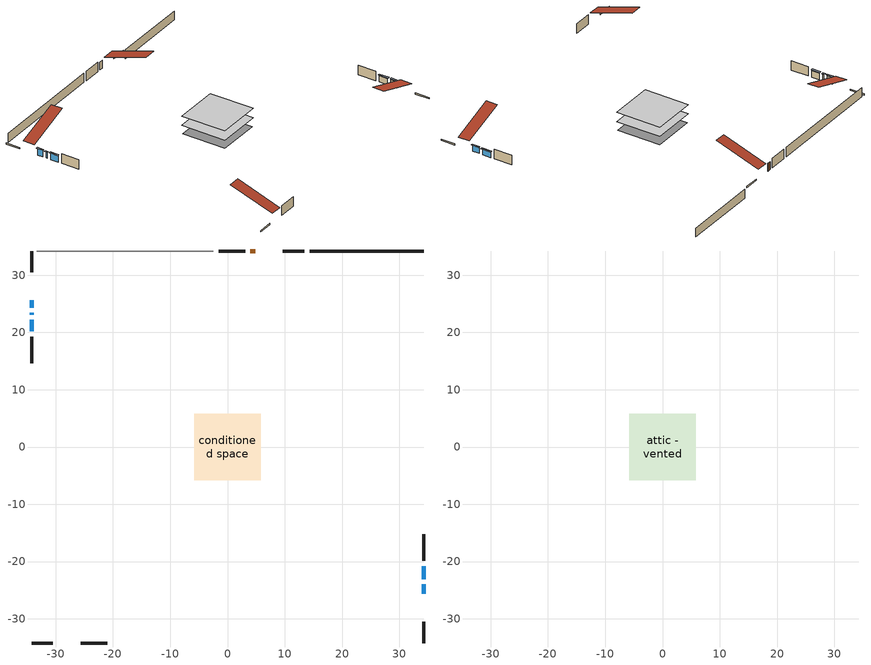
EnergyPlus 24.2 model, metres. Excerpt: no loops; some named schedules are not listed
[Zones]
conditioned space
 floor adiabatic (AdiabaticFloorConstruction): -5.8,-5.8 -5.8,5.8 5.8,5.8 5.8,-5.8 z0.31
 floor foundation (Slab1 construction): -5.62,-5.62 -5.62,5.62 5.62,5.62 5.62,-5.62 z-1.98
 wall outside (RimJoist1 construction): 13.41,34.22 9.69,34.22 / -34.22,-34.22 -30.49,-34.22 / -34.22,34.22 -34.22,30.49 / 34.22,-34.22 34.22,-30.49 z0.31:0.61
 wall outside (AdiabaticWallConstruction 1): 4.85,34.22 3.99,34.22 z0.31:2.34
 wall outside (AdiabaticWallConstruction): 34.22,-25.66 34.22,-23.98 z0.31:1.91; 34.22,-23.05 34.22,-20.81 z0.31:1.83; -34.22,25.66 -34.22,24.34 / -34.22,22.17 -34.22,20.19 z0.31:2.04; -34.22,23.41 -34.22,23.1 z0.31:1.96
 wall outside (Wall1 construction): 3.06,34.22 -1.56,34.22 / -25.66,-34.22 -21.03,-34.22 / -34.22,19.26 -34.22,14.64 / 34.22,-19.88 34.22,-15.26 z0.31:2.75
 wall foundation (FoundationWall1 construction): 34.22,34.22 14.34,34.22 z-1.98:0.31
 wall adiabatic (Wall2 construction): -2.49,34.22 -33.29,34.22 z0.31:2.75
 window (WindowConstruction): 34.22,-25.66 34.22,-23.98 z0.31:1.91
 window (WindowConstruction 1): 34.22,-23.05 34.22,-20.81 z0.31:1.83
 window (WindowConstruction 2): -34.22,25.66 -34.22,24.34 z0.31:2.04
 window (WindowConstruction 3): -34.22,23.41 -34.22,23.1 z0.31:1.96
 window (WindowConstruction 4): -34.22,22.17 -34.22,20.19 z0.31:2.04
 door (Door): 4.85,34.22 3.99,34.22 z0.31:2.34
 ceiling adiabatic (AdiabaticFloorConstruction): 5.8,-5.8 5.8,5.8 -5.8,5.8 -5.8,-5.8 z0.31
attic - vented
 floor to conditioned space (Floor1 construction Reversed): -5.8,-5.8 -5.8,5.8 5.8,5.8 5.8,-5.8 z2.75
 roof outside (Roof1 construction): 5.78,34.22,2.75 5.78,22.92,6.51 8.76,22.92,6.51 8.76,34.22,2.75; -26.58,-34.22,2.75 -26.58,-22.92,6.51 -29.56,-22.92,6.51 -29.56,-34.22,2.75; -34.22,26.58,2.75 -22.92,26.58,6.51 -22.92,29.56,6.51 -34.22,29.56,2.75; 34.22,-26.58,2.75 22.92,-26.58,6.51 22.92,-29.56,6.51 34.22,-29.56,2.75
shading: 34.22,-23.78 34.22,-25.86 34.63,-25.86 34.63,-23.78 z2.11; 34.22,-20.61 34.22,-23.25 34.63,-23.25 34.63,-20.61 z2.04; -34.22,24.13 -34.22,25.86 -34.63,25.86 -34.63,24.13 z2.24; -34.22,22.9 -34.22,23.61 -34.63,23.61 -34.63,22.9 z2.16; -34.22,19.99 -34.22,22.37 -34.63,22.37 -34.63,19.99 z2.24
[Building]
Building 1: Terrain=Suburbs
[Site:Location]
London AP_ON: Latitude {deg}=43.03; Longitude {deg}=-81.15; Time Zone {hr}=-5; Elevation {m}=278; Keep Site Location Information=Yes
[Site:GroundTemperature:Shallow]
3.98693, 1.93205, 1.76749, 2.74264, 6.6573, 10.5537, 13.9317, 16.0716, 16.2534, 14.513, 11.2211, 7.44421
[Site:WaterMainsTemperature]
Calculation Method=Schedule; Temperature Schedule=mains temperature schedule
[Material] Roughness=Rough; Thermal Absorptance=0.9
Name | Thickness {m} | Conductivity {W/m-K} | Density {kg/m3} | Specific Heat {J/kg-K} | Solar Absorptance | Visible Absorptance
asphalt or fiberglass shingles | 0.00635 | 0.162714 | 1121.4 | 1465.45 | 0.4 | 0.4
ceiling loosefill ins | 0.254 | 0.0480833 | 16.02 | 1046.75 | 0.7 | 0.7
ceiling stud and cavity | 0.1397 | 0.0766543 | 65.682 | 1177.47 | 0.7 | 0.7
concrete 4.0 in. | 0.1016 | 1.803125 | 2242.8 | 837.4 | 0.7 | 0.7
concrete 8.0 in. | 0.2032 | 1.803125 | 2242.8 | 837.4 | 0.7 | 0.7
door material | 0.04445 | 0.053851 | 512.64 | 1214.23 | 0.7 | 0.7
exterior vertical ins | 0.00964857 | 0.029427 | 32.04 | 1214.23 | 0.7 | 0.7
floor covering | 0.0127 | 0.0433444 | 54.468 | 1339.84 | 0.6 | 0.6
floor rigid ins; wall rigid ins | 0.512978 | 0.029427 | 32.04 | 1214.23 | 0.7 | 0.7
floor stud and cavity | 0.1397 | 1.75129 | 37.0049 | 1207.88 | 0.7 | 0.7
furniture material conditioned space 1 | 0.1524 | 0.115458 | 640.8 | 1214.23 | 0.6 | 0.6
gypsum board | 0.0127 | 0.160291 | 801 | 837.4 | 0.6 | 0.6
gypsum board 1 | 0.0127 | 0.160291 | 801 | 837.4 | 0.7 | 0.7
osb sheathing 0.5 in. | 0.0127 | 0.115458 | 512.64 | 1214.23 | 0.7 | 0.7
osb sheathing 0.5 in. 1 | 0.0127 | 0.115458 | 512.64 | 1214.23 | 0.4 | 0.4
osb sheathing 0.75 in. | 0.01905 | 0.115458 | 512.64 | 1214.23 | 0.7 | 0.7
rim joist stud and cavity | 0.0508 | 0.107068 | 50.32683 | 1063.81 | 0.6 | 0.6
slab rigid ins | 0.00025908 | 0.029427 | 32.04 | 1214.23 | 0.7 | 0.7
wall stud and cavity | 0.1397 | 0.0828166 | 139.0536 | 1170.24 | 0.7 | 0.7
wall stud and cavity 1 | 0.1397 | 0.0755211 | 139.0536 | 1170.24 | 0.7 | 0.7
wall stud and cavity 2 | 0.0889 | 0.380278 | 52.3479 | 1209.89 | 0.7 | 0.7
wall stud and cavity 3 | 0.0889 | 0.391764 | 83.0341 | 1211.67 | 0.7 | 0.7
wood siding | 0.0254 | 0.102417 | 544.68 | 1172.36 | 0.4 | 0.4
wood siding 1; wood siding 2; wood siding 3 | 0.0254 | 0.102417 | 544.68 | 1172.36 | 0.7 | 0.7
[WindowMaterial:SimpleGlazingSystem]
Name | U-Factor {W/m2-K} | Solar Heat Gain Coefficient
WindowMaterial | 2.89521 | 0.69
WindowMaterial 1 | 2.915653 | 0.67
WindowMaterial 2 | 2.90259 | 0.68
WindowMaterial 3 | 3.06271 | 0.54
WindowMaterial 4 | 2.88613 | 0.7
[Construction]
AdiabaticFloorConstruction: floor stud and cavity, floor rigid ins, osb sheathing 0.75 in., floor covering
AdiabaticWallConstruction: wood siding 2, wall rigid ins, wall stud and cavity 2, gypsum board
AdiabaticWallConstruction 1: wood siding 3, wall rigid ins, wall stud and cavity 2, gypsum board
Door: door material
Floor1 construction Reversed: gypsum board, ceiling stud and cavity, ceiling loosefill ins
FoundationWall1 construction: concrete 8.0 in., gypsum board 1
furniture construction conditioned space 1: furniture material conditioned space 1
PartitionWallConstruction: gypsum board, wall stud and cavity 3, gypsum board
RimJoist1 construction: wood siding 1, rim joist stud and cavity
Roof1 construction: asphalt or fiberglass shingles
Slab1 construction: slab rigid ins, concrete 4.0 in.
Wall1 construction: wood siding, osb sheathing 0.5 in., wall stud and cavity, gypsum board
Wall2 construction: osb sheathing 0.5 in. 1, wall stud and cavity 1, gypsum board
WindowConstruction: WindowMaterial
WindowConstruction 1: WindowMaterial 1
WindowConstruction 2: WindowMaterial 2
WindowConstruction 3: WindowMaterial 3
WindowConstruction 4: WindowMaterial 4
[Zone] Multiplier=1; Part of Total Floor Area=Yes
Name | Volume {m3}
attic - vented | 82.2023
conditioned space | 645.8
[Space]
Name | Zone | Volume {m3}
attic - vented 1 | attic - vented | 82.2023
conditioned space 1 | conditioned space | 645.8
[ZoneInfiltration:EffectiveLeakageArea]
infil attic - vented 1: Zone or Space=attic - vented 1; Schedule=Always On Discrete; Effective Air Leakage Area {cm2}=5868.65; Stack Coefficient=0.000261823; Wind Coefficient=1.09326e-05
[ZoneMixing]
whole house fan mix: Zone or Space=attic - vented; Schedule=Always On Continuous; Design Flow Rate Calculation Method=Flow/Zone; Design Flow Rate {m3/s}=0; Source Zone or Space=conditioned space
[SurfaceProperty:ExposedFoundationPerimeter]
Slab1: Exposed Perimeter Calculation Method=TotalExposedPerimeter; Total Exposed Perimeter {m}=19.876
[InternalMass] Zone or ZoneList=conditioned space; Space or SpaceList=conditioned space 1
Name | Construction | Surface Area {m2}
furniture mass conditioned space 1 | furniture construction conditioned space 1 | 104.336
partition wall mass | PartitionWallConstruction | 260.84
[Lights]
interior lighting: Zone or ZoneList or Space or SpaceList=conditioned space 1; Schedule=interior lighting schedule; Design Level Calculation Method=LightingLevel; Lighting Level {W}=343.2; Return Air Fraction=0; Fraction Radiant=0.6; Fraction Visible=0.2; Fraction Replaceable=1
[People]
occupants: Zone or ZoneList or Space or SpaceList=conditioned space 1; Number of People Schedule=occupants schedule; Number of People Calculation Method=People; Number of People=3; Fraction Radiant=0.314171; Sensible Heat Fraction=0.56303; Activity Level Schedule=occupants activity schedule; Carbon Dioxide Generation Rate {m3/s-W}=0; Enable ASHRAE 55 Comfort Warnings=No; Mean Radiant Temperature Calculation Type=EnclosureAveraged
[ElectricEquipment] Zone or ZoneList or Space or SpaceList=conditioned space 1; Design Level Calculation Method=EquipmentLevel
Name | Schedule | Design Level {W} | Fraction Latent | Fraction Radiant | Fraction Lost
clothes dryer | clothes dryer schedule | 140.772 | 0.015 | 0.081 | 0.85
clothes washer | clothes washer schedule | 32.1985 | 0.03 | 0.162 | 0.7
cooking range | cooking range schedule | 208.969 | 0.08 | 0.432 | 0.2
dishwasher | dishwasher schedule | 66.8632 | 0.3 | 0.18 | 0.4
fridge | fridge schedule | 72.9452 | 0 | 0.6 | 0
mech vent bath fan 0 | mech vent bath fan 0 schedule | 50.2 | 0 | 0 | 1
mech vent bath fan 1 | mech vent bath fan 1 schedule | 50.2 | 0 | 0 | 1
mech vent house fan | mech vent house fan schedule | 0 | 0 | 0 | 1
mech vent house fan cfis | mech vent house fan cfis schedule | 0 | 0 | 0 | 0
mech vent range fan 0 | mech vent range fan 0 schedule | 57 | 0 | 0 | 1
misc plug loads | misc plug loads schedule | 494.7 | 0.045 | 0.513 | 0.1
whole house fan | Always On Discrete | 0 | 0 | 0 | 1
[OtherEquipment] Zone or ZoneList or Space or SpaceList=conditioned space 1; Design Level Calculation Method=EquipmentLevel
Name | Fuel Type | Schedule | Design Level {W} | Fraction Latent | Fraction Radiant | Fraction Lost
clothes dryer 1 | Electricity | clothes dryer schedule | 0 | 0.015 | 0.081 | 0.85
cooking range 1 | Electricity | cooking range schedule | 0 | 0.08 | 0.432 | 0.2
general water use latent | None | general water use schedule | 59.3978 | 1 | 0 | 0
general water use sensible | None | general water use schedule | -58.539 | 0 | 0.6 | 0
mech vent house fan latent load | None | Always On Discrete | 0 | 1 | 0 | 0
mech vent house fan sensible load | None | Always On Discrete | 0 | 0 | 0 | 0
water heater energy adjustment1 | NaturalGas | Always On Discrete | 0.01 | 0 | 0 | 1
[ZoneInfiltration:DesignFlowRate] Zone or ZoneList or Space or SpaceList=conditioned space 1; Schedule=Always On Discrete; Design Flow Rate Calculation Method=Flow/Zone; Design Flow Rate {m3/s}=0
infil flow; natural vent flow; whole house fan flow
[AvailabilityManager:Scheduled]
central ac and furnace airloop Availability Manager: Schedule=Always On Discrete
[Foundation:Kiva]
Foundation Kiva 1: Initial Indoor Air Temperature {C}=18; Wall Height Above Grade {m}=0.309982; Wall Depth Below Slab {m}=0.2032; Custom Block Material Name 1=exterior vertical ins; Custom Block Depth 1 {m}=2.28999; Custom Block X Position 1 {m}=0.2159; Custom Block Z Position 1 {m}=0
[Foundation:Kiva:Settings]
Soil Conductivity {W/m-K}=0.849921; Soil Density {kg/m3}=1842.3; Soil Specific Heat {J/kg-K}=418.7; Ground Solar Absorptivity=0.9; Ground Thermal Absorptivity=0.9; Ground Surface Roughness {m}=0.03; Far-Field Width {m}=40; Deep-Ground Boundary Condition=ZeroFlux; Deep-Ground Depth {m}=40; Minimum Cell Dimension {m}=0.2; Maximum Cell Growth Coefficient=3; Simulation Timestep=Timestep
[Exterior:Lights]
exterior lighting: Schedule=exterior lighting schedule; Design Level {W}=75.6
[EnergyManagementSystem:GlobalVariable]
central_ac_and_furnace_airloop_Fan_RTF
infil_program_Qfan
infil_program_Qinf
natural_vent_program_Qnv
natural_vent_program_Qwhf
[EnergyManagementSystem:Sensor]
Name | Output:Variable or Output:Meter Index Key | Output:Variable or Output:Meter
airflow_gain | infil flow | Infiltration Sensible Heat Gain Energy
airflow_gain_1 | natural vent flow | Infiltration Sensible Heat Gain Energy
airflow_gain_2 | whole house fan flow | Infiltration Sensible Heat Gain Energy
airflow_loss | infil flow | Infiltration Sensible Heat Loss Energy
airflow_loss_1 | natural vent flow | Infiltration Sensible Heat Loss Energy
airflow_loss_2 | whole house fan flow | Infiltration Sensible Heat Loss Energy
clg_load_cond |  | Cooling:EnergyTransfer:Zone:CONDITIONED SPACE
clg_sp_s; clg_sp_s_1 | cooling setpoint | Schedule Value
clothes_dryer_exhaust_0_sch_s | clothes dryer exhaust 0 schedule | Schedule Value
cool_season | cooling season schedule | Schedule Value
htg_load_cond |  | Heating:EnergyTransfer:Zone:CONDITIONED SPACE
htg_sp_s; htg_sp_s_1 | heating setpoint | Schedule Value
ig_ee_conv | clothes dryer | Electric Equipment Convective Heating Energy
ig_ee_conv_2 | cooking range | Electric Equipment Convective Heating Energy
ig_ee_conv_4 | fridge | Electric Equipment Convective Heating Energy
ig_ee_conv_5 | misc plug loads | Electric Equipment Convective Heating Energy
ig_ee_conv_6 | whole house fan | Electric Equipment Convective Heating Energy
ig_ee_rad | clothes dryer | Electric Equipment Radiant Heating Energy
ig_ee_rad_2 | cooking range | Electric Equipment Radiant Heating Energy
ig_ee_rad_4 | fridge | Electric Equipment Radiant Heating Energy
ig_ee_rad_5 | misc plug loads | Electric Equipment Radiant Heating Energy
ig_ee_rad_6 | whole house fan | Electric Equipment Radiant Heating Energy
ig_lgt_conv | interior lighting | Lights Convective Heating Energy
ig_lgt_rad | interior lighting | Lights Radiant Heating Energy
ig_lgt_vis | interior lighting | Lights Visible Radiation Heating Energy
ig_oe_conv | clothes dryer 1 | Other Equipment Convective Heating Energy
ig_oe_conv_1 | cooking range 1 | Other Equipment Convective Heating Energy
ig_oe_conv_2 | general water use latent | Other Equipment Convective Heating Energy
ig_oe_conv_3 | general water use sensible | Other Equipment Convective Heating Energy
ig_oe_conv_4 | water heater energy adjustment1 | Other Equipment Convective Heating Energy
ig_oe_rad | clothes dryer 1 | Other Equipment Radiant Heating Energy
ig_oe_rad_1 | cooking range 1 | Other Equipment Radiant Heating Energy
ig_oe_rad_2 | general water use latent | Other Equipment Radiant Heating Energy
ig_oe_rad_3 | general water use sensible | Other Equipment Radiant Heating Energy
ig_oe_rad_4 | water heater energy adjustment1 | Other Equipment Radiant Heating Energy
ig_ppl_conv | occupants | People Convective Heating Energy
ig_ppl_rad | occupants | People Radiant Heating Energy
im_conv | furniture mass conditioned space 1 | Surface Inside Face Convection Heat Gain Energy
im_conv_1 | partition wall mass | Surface Inside Face Convection Heat Gain Energy
im_ig | furniture mass conditioned space 1 | Surface Inside Face Internal Gains Radiation Heat Gain Energy
im_ig_1 | partition wall mass | Surface Inside Face Internal Gains Radiation Heat Gain Energy
im_lgt | furniture mass conditioned space 1 | Surface Inside Face Lights Radiation Heat Gain Energy
im_lgt_1 | partition wall mass | Surface Inside Face Lights Radiation Heat Gain Energy
im_sol | furniture mass conditioned space 1 | Surface Inside Face Solar Radiation Heat Gain Energy
im_sol_1 | partition wall mass | Surface Inside Face Solar Radiation Heat Gain Energy
im_surf | furniture mass conditioned space 1 | Surface Inside Face Net Surface Thermal Radiation Heat Gain Energy
im_surf_1 | partition wall mass | Surface Inside Face Net Surface Thermal Radiation Heat Gain Energy
mech_vent_bath_fan_0_sch_s | mech vent bath fan 0 schedule | Schedule Value
mech_vent_bath_fan_1_sch_s | mech vent bath fan 1 schedule | Schedule Value
mech_vent_range_fan_0_sch_s | mech vent range fan 0 schedule | Schedule Value
mv_conv | mech vent bath fan 0 | Electric Equipment Convective Heating Energy
mv_conv_1 | mech vent bath fan 1 | Electric Equipment Convective Heating Energy
mv_conv_2 | mech vent house fan | Electric Equipment Convective Heating Energy
mv_conv_3 | mech vent house fan cfis | Electric Equipment Convective Heating Energy
mv_conv_4 | mech vent range fan 0 | Electric Equipment Convective Heating Energy
mv_conv_5 | mech vent house fan latent load | Other Equipment Convective Heating Energy
mv_conv_6 | mech vent house fan sensible load | Other Equipment Convective Heating Energy
mv_rad | mech vent bath fan 0 | Electric Equipment Radiant Heating Energy
mv_rad_1 | mech vent bath fan 1 | Electric Equipment Radiant Heating Energy
mv_rad_2 | mech vent house fan | Electric Equipment Radiant Heating Energy
mv_rad_3 | mech vent house fan cfis | Electric Equipment Radiant Heating Energy
mv_rad_4 | mech vent range fan 0 | Electric Equipment Radiant Heating Energy
mv_rad_5 | mech vent house fan latent load | Other Equipment Radiant Heating Energy
mv_rad_6 | mech vent house fan sensible load | Other Equipment Radiant Heating Energy
natural_vent_s | natural vent schedule | Schedule Value
out_pb_s |  | Site Outdoor Air Barometric Pressure
out_wt_s |  | Site Outdoor Air Humidity Ratio
site_vw_s |  | Site Wind Speed
ss_back_out | Window1 | Surface Window Shortwave from Zone Back Out Window Heat Transfer Rate
ss_back_out_1 | Window2 | Surface Window Shortwave from Zone Back Out Window Heat Transfer Rate
ss_back_out_2 | Window4 | Surface Window Shortwave from Zone Back Out Window Heat Transfer Rate
ss_back_out_3 | Window5 | Surface Window Shortwave from Zone Back Out Window Heat Transfer Rate
ss_back_out_4 | Window6 | Surface Window Shortwave from Zone Back Out Window Heat Transfer Rate
ss_conv | Door1 | Surface Inside Face Convection Heat Gain Energy
ss_conv_1 | Window1 | Surface Inside Face Convection Heat Gain Energy
ss_conv_2 | Window2 | Surface Inside Face Convection Heat Gain Energy
ss_conv_3 | Window4 | Surface Inside Face Convection Heat Gain Energy
ss_conv_4 | Window5 | Surface Inside Face Convection Heat Gain Energy
ss_conv_5 | Window6 | Surface Inside Face Convection Heat Gain Energy
ss_ig | Door1 | Surface Inside Face Internal Gains Radiation Heat Gain Energy
ss_ig_1 | Window1 | Surface Inside Face Internal Gains Radiation Heat Gain Energy
ss_ig_2 | Window2 | Surface Inside Face Internal Gains Radiation Heat Gain Energy
ss_ig_3 | Window4 | Surface Inside Face Internal Gains Radiation Heat Gain Energy
ss_ig_4 | Window5 | Surface Inside Face Internal Gains Radiation Heat Gain Energy
ss_ig_5 | Window6 | Surface Inside Face Internal Gains Radiation Heat Gain Energy
ss_lgt | Door1 | Surface Inside Face Lights Radiation Heat Gain Energy
ss_sol | Door1 | Surface Inside Face Solar Radiation Heat Gain Energy
ss_surf | Door1 | Surface Inside Face Net Surface Thermal Radiation Heat Gain Energy
ss_surf_1 | Window1 | Surface Inside Face Net Surface Thermal Radiation Heat Gain Energy
ss_surf_2 | Window2 | Surface Inside Face Net Surface Thermal Radiation Heat Gain Energy
ss_surf_3 | Window4 | Surface Inside Face Net Surface Thermal Radiation Heat Gain Energy
ss_surf_4 | Window5 | Surface Inside Face Net Surface Thermal Radiation Heat Gain Energy
ss_surf_5 | Window6 | Surface Inside Face Net Surface Thermal Radiation Heat Gain Energy
ss_trans_in | Window1 | Surface Window Transmitted Solar Radiation Rate
ss_trans_in_1 | Window2 | Surface Window Transmitted Solar Radiation Rate
ss_trans_in_2 | Window4 | Surface Window Transmitted Solar Radiation Rate
ss_trans_in_3 | Window5 | Surface Window Transmitted Solar Radiation Rate
ss_trans_in_4 | Window6 | Surface Window Transmitted Solar Radiation Rate
ss_trans_out | Window1 | Surface Inside Face Initial Transmitted Diffuse Transmitted Out Window Solar Radiation Rate
ss_trans_out_1 | Window2 | Surface Inside Face Initial Transmitted Diffuse Transmitted Out Window Solar Radiation Rate
ss_trans_out_2 | Window4 | Surface Inside Face Initial Transmitted Diffuse Transmitted Out Window Solar Radiation Rate
ss_trans_out_3 | Window5 | Surface Inside Face Initial Transmitted Diffuse Transmitted Out Window Solar Radiation Rate
ss_trans_out_4 | Window6 | Surface Inside Face Initial Transmitted Diffuse Transmitted Out Window Solar Radiation Rate
s_conv | Floor1 | Surface Inside Face Convection Heat Gain Energy
s_conv_1 | FoundationWall1 | Surface Inside Face Convection Heat Gain Energy
s_conv_10 | Wall1:180 | Surface Inside Face Convection Heat Gain Energy
s_conv_11 | Wall1:270 | Surface Inside Face Convection Heat Gain Energy
s_conv_12 | Wall1:90 | Surface Inside Face Convection Heat Gain Energy
s_conv_13 | Wall2 | Surface Inside Face Convection Heat Gain Energy
s_conv_2 | inferred conditioned ceiling | Surface Inside Face Convection Heat Gain Energy
s_conv_3 | inferred conditioned floor | Surface Inside Face Convection Heat Gain Energy
s_conv_4 | RimJoist1:0 | Surface Inside Face Convection Heat Gain Energy
s_conv_5 | RimJoist1:180 | Surface Inside Face Convection Heat Gain Energy
s_conv_6 | RimJoist1:270 | Surface Inside Face Convection Heat Gain Energy
s_conv_7 | RimJoist1:90 | Surface Inside Face Convection Heat Gain Energy
s_conv_8 | Slab1 | Surface Inside Face Convection Heat Gain Energy
s_conv_9 | Wall1:0 | Surface Inside Face Convection Heat Gain Energy
s_ig | Floor1 | Surface Inside Face Internal Gains Radiation Heat Gain Energy
s_ig_1 | FoundationWall1 | Surface Inside Face Internal Gains Radiation Heat Gain Energy
s_ig_10 | Wall1:180 | Surface Inside Face Internal Gains Radiation Heat Gain Energy
s_ig_11 | Wall1:270 | Surface Inside Face Internal Gains Radiation Heat Gain Energy
s_ig_12 | Wall1:90 | Surface Inside Face Internal Gains Radiation Heat Gain Energy
s_ig_13 | Wall2 | Surface Inside Face Internal Gains Radiation Heat Gain Energy
s_ig_2 | inferred conditioned ceiling | Surface Inside Face Internal Gains Radiation Heat Gain Energy
s_ig_3 | inferred conditioned floor | Surface Inside Face Internal Gains Radiation Heat Gain Energy
s_ig_4 | RimJoist1:0 | Surface Inside Face Internal Gains Radiation Heat Gain Energy
s_ig_5 | RimJoist1:180 | Surface Inside Face Internal Gains Radiation Heat Gain Energy
s_ig_6 | RimJoist1:270 | Surface Inside Face Internal Gains Radiation Heat Gain Energy
s_ig_7 | RimJoist1:90 | Surface Inside Face Internal Gains Radiation Heat Gain Energy
s_ig_8 | Slab1 | Surface Inside Face Internal Gains Radiation Heat Gain Energy
s_ig_9 | Wall1:0 | Surface Inside Face Internal Gains Radiation Heat Gain Energy
s_lgt | Floor1 | Surface Inside Face Lights Radiation Heat Gain Energy
s_lgt_1 | FoundationWall1 | Surface Inside Face Lights Radiation Heat Gain Energy
s_lgt_10 | Wall1:180 | Surface Inside Face Lights Radiation Heat Gain Energy
s_lgt_11 | Wall1:270 | Surface Inside Face Lights Radiation Heat Gain Energy
s_lgt_12 | Wall1:90 | Surface Inside Face Lights Radiation Heat Gain Energy
s_lgt_13 | Wall2 | Surface Inside Face Lights Radiation Heat Gain Energy
s_lgt_2 | inferred conditioned ceiling | Surface Inside Face Lights Radiation Heat Gain Energy
s_lgt_3 | inferred conditioned floor | Surface Inside Face Lights Radiation Heat Gain Energy
s_lgt_4 | RimJoist1:0 | Surface Inside Face Lights Radiation Heat Gain Energy
s_lgt_5 | RimJoist1:180 | Surface Inside Face Lights Radiation Heat Gain Energy
s_lgt_6 | RimJoist1:270 | Surface Inside Face Lights Radiation Heat Gain Energy
s_lgt_7 | RimJoist1:90 | Surface Inside Face Lights Radiation Heat Gain Energy
s_lgt_8 | Slab1 | Surface Inside Face Lights Radiation Heat Gain Energy
s_lgt_9 | Wall1:0 | Surface Inside Face Lights Radiation Heat Gain Energy
s_sol | Floor1 | Surface Inside Face Solar Radiation Heat Gain Energy
s_sol_1 | FoundationWall1 | Surface Inside Face Solar Radiation Heat Gain Energy
s_sol_10 | Wall1:180 | Surface Inside Face Solar Radiation Heat Gain Energy
s_sol_11 | Wall1:270 | Surface Inside Face Solar Radiation Heat Gain Energy
s_sol_12 | Wall1:90 | Surface Inside Face Solar Radiation Heat Gain Energy
s_sol_13 | Wall2 | Surface Inside Face Solar Radiation Heat Gain Energy
s_sol_2 | inferred conditioned ceiling | Surface Inside Face Solar Radiation Heat Gain Energy
s_sol_3 | inferred conditioned floor | Surface Inside Face Solar Radiation Heat Gain Energy
s_sol_4 | RimJoist1:0 | Surface Inside Face Solar Radiation Heat Gain Energy
s_sol_5 | RimJoist1:180 | Surface Inside Face Solar Radiation Heat Gain Energy
s_sol_6 | RimJoist1:270 | Surface Inside Face Solar Radiation Heat Gain Energy
s_sol_7 | RimJoist1:90 | Surface Inside Face Solar Radiation Heat Gain Energy
s_sol_8 | Slab1 | Surface Inside Face Solar Radiation Heat Gain Energy
s_sol_9 | Wall1:0 | Surface Inside Face Solar Radiation Heat Gain Energy
s_surf | Floor1 | Surface Inside Face Net Surface Thermal Radiation Heat Gain Energy
s_surf_1 | FoundationWall1 | Surface Inside Face Net Surface Thermal Radiation Heat Gain Energy
s_surf_10 | Wall1:180 | Surface Inside Face Net Surface Thermal Radiation Heat Gain Energy
s_surf_11 | Wall1:270 | Surface Inside Face Net Surface Thermal Radiation Heat Gain Energy
s_surf_12 | Wall1:90 | Surface Inside Face Net Surface Thermal Radiation Heat Gain Energy
s_surf_13 | Wall2 | Surface Inside Face Net Surface Thermal Radiation Heat Gain Energy
s_surf_2 | inferred conditioned ceiling | Surface Inside Face Net Surface Thermal Radiation Heat Gain Energy
s_surf_3 | inferred conditioned floor | Surface Inside Face Net Surface Thermal Radiation Heat Gain Energy
s_surf_4 | RimJoist1:0 | Surface Inside Face Net Surface Thermal Radiation Heat Gain Energy
s_surf_5 | RimJoist1:180 | Surface Inside Face Net Surface Thermal Radiation Heat Gain Energy
s_surf_6 | RimJoist1:270 | Surface Inside Face Net Surface Thermal Radiation Heat Gain Energy
s_surf_7 | RimJoist1:90 | Surface Inside Face Net Surface Thermal Radiation Heat Gain Energy
s_surf_8 | Slab1 | Surface Inside Face Net Surface Thermal Radiation Heat Gain Energy
s_surf_9 | Wall1:0 | Surface Inside Face Net Surface Thermal Radiation Heat Gain Energy
[EnergyManagementSystem:Actuator]
Name | Actuated Component Unique | Actuated Component Type | Actuated Component Control Type
fridge_schedule_act | fridge schedule | Schedule:Constant | Schedule Value
infil_flow_act | infil flow | Zone Infiltration | Air Exchange Flow Rate
mech_vent_house_fan_cfis_act | mech vent house fan cfis | ElectricEquipment | Electricity Rate
mech_vent_house_fan_latent_load_act | mech vent house fan latent load | OtherEquipment | Power Level
